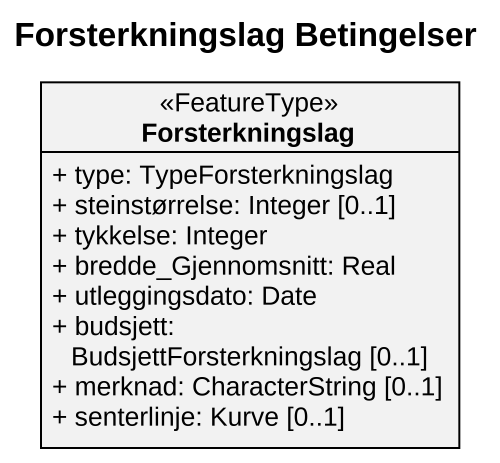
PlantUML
@startuml
title Forsterkningslag Betingelser
hide circle
hide empty members
skinparam classAttributeIconSize 0
class Forsterkningslag <<FeatureType>> {
  + type: TypeForsterkningslag
  + steinstørrelse: Integer [0..1]
  + tykkelse: Integer
  + bredde_Gjennomsnitt: Real
  + utleggingsdato: Date
  + budsjett: BudsjettForsterkningslag [0..1]
  + merknad: CharacterString [0..1]
  + senterlinje: Kurve [0..1]
}
@enduml
